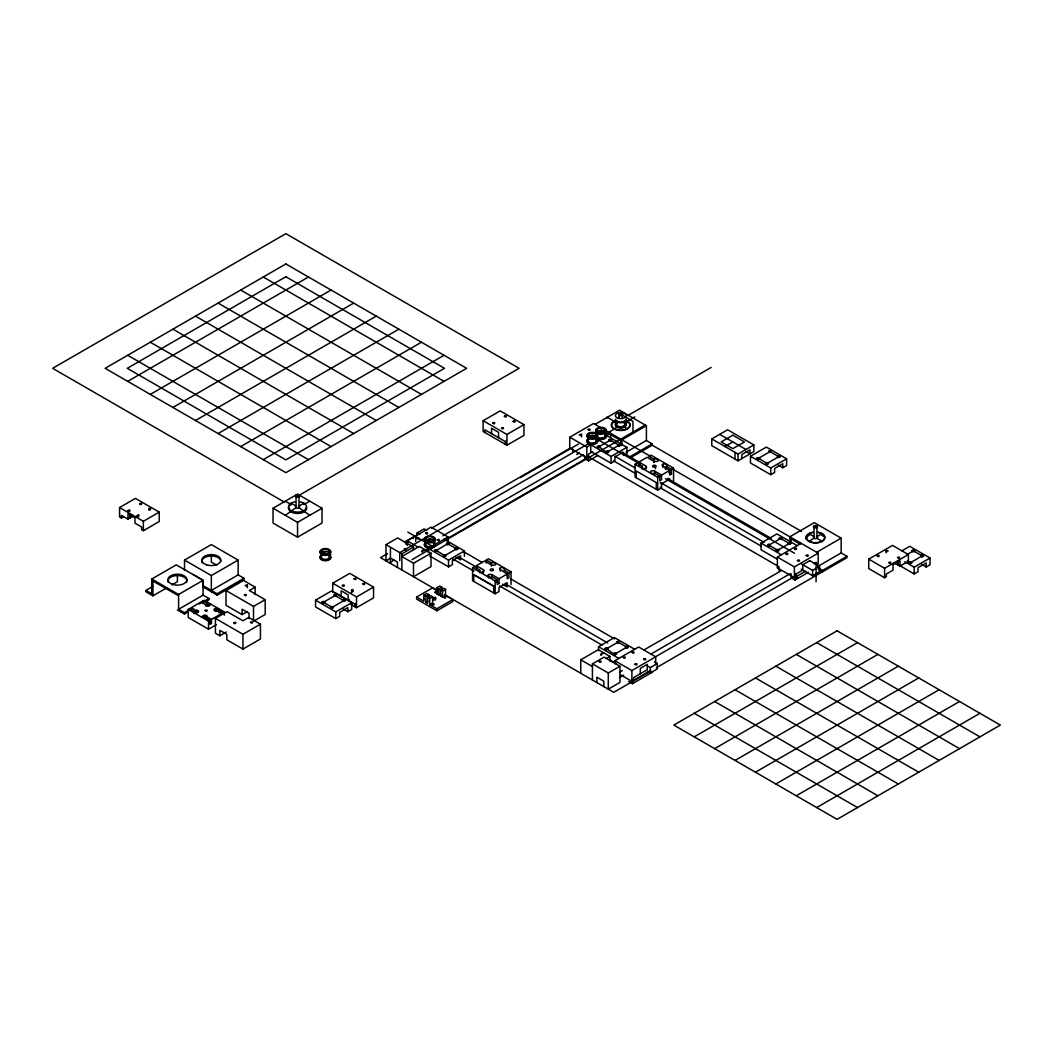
<?xml version="1.0" encoding="UTF-8"?>
<svg xmlns="http://www.w3.org/2000/svg" width="1053" height="1053" viewBox="0 0 1053 1053"><rect width="100%" height="100%" fill="white"/><g stroke="black" fill="none" stroke-linecap="round" stroke-linejoin="round"><path stroke-width="1.5" d="M476.417 568.831L476.417 565.685L484.577 560.973L492.027 565.211L495.002 564.987A2.475 1.435 0 0 0 495.002 562.96A2.475 1.435 0 0 0 491.514 562.96L486.328 559.972L488.421 558.761L511.034 571.818L511.034 584.612M483.353 572.832L483.353 569.686L476.417 565.685M492.093 577.886L492.093 574.741L490.343 574.319A2.475 1.435 0 0 0 488.052 576.294A2.475 1.435 0 0 0 492.093 576.768L497.279 579.755L497.279 584.468L499.03 583.454L499.03 578.742L492.093 574.741M502.557 584.165L507.177 586.837L507.191 582.783L499.03 587.495L499.017 591.536L495.173 593.76L495.173 580.966L497.279 579.755M507.204 574.03L507.204 578.742L508.941 577.742L508.941 573.029L503.874 569.963A2.475 1.435 0 0 0 503.861 568.08A2.475 1.435 0 0 0 500.623 567.83L500.149 568.08A2.475 1.435 0 0 0 499.543 569.12L507.204 574.03L499.03 578.742M632.985 432.099L632.985 421.318L620.744 414.25M638.934 465.176L638.934 462.03L647.095 457.318L654.532 461.556L657.52 461.332A2.475 1.435 0 0 0 657.52 459.305A2.475 1.435 0 0 0 654.018 459.305L648.832 456.318L650.938 455.107L673.551 468.164L673.538 480.958M645.871 469.177L645.871 466.031L621.889 452.211M654.611 474.232L654.611 471.086L652.86 470.665A2.475 1.435 0 0 0 650.57 472.639A2.475 1.435 0 0 0 654.611 473.113L659.783 476.101L659.797 480.813L661.534 479.799L661.534 475.087L654.611 471.086M655.479 468.677L655.479 465.531A1.645 0.948 0 0 0 652.768 465.887A1.645 0.948 0 0 0 654.453 467.15A1.645 0.948 0 0 0 655.743 465.729L655.479 465.531M656.519 482.708L656.519 489.448L636.236 477.733L636.236 471.007L656.519 482.708L656.519 489.434L657.691 490.106L661.534 487.881L661.534 483.84L669.695 479.128L668.537 478.457M657.691 490.106L657.691 477.312L659.783 476.101M666.259 466.374L666.378 466.308A2.475 1.435 0 0 0 666.378 464.426A2.475 1.435 0 0 0 663.14 464.176L662.653 464.426A2.475 1.435 0 0 0 662.047 465.465L669.721 470.375L669.708 475.087L671.445 474.087L671.445 469.375L666.259 466.374L666.259 469.506M606.883 418.37L606.989 417.08L616.808 422.753M207.23 616.953L207.309 616.597A2.475 1.435 0 0 0 204.229 615.202L202.452 616.202A2.475 1.435 0 0 0 205.453 617.966L210.034 620.256L210.034 624.297L211.482 623.455L211.482 619.414L207.23 616.953L207.23 619.651M197.688 611.78L197.701 611.306A1.645 0.948 0 0 0 196.556 610.622L194.45 611.517A1.645 0.948 0 0 0 196.49 612.464L196.898 612.372A1.645 0.948 0 0 0 197.674 611.806M218.906 612.833L218.971 609.977A2.475 1.435 0 0 0 216.062 608.45L215.457 608.568A2.475 1.435 0 0 0 214.259 610.464A2.475 1.435 0 0 0 217.55 611.148L221.775 613.478L211.482 619.414M324.153 551.522C329.181 550.364 323.679 553.852 321.297 551.298M428.558 538.952C433.573 537.793 428.084 541.281 425.702 538.728M591.075 435.297C596.09 434.139 590.601 437.627 588.206 435.073M599.762 430.282C604.777 429.124 599.289 432.612 596.893 430.058M216.444 624.64L208.52 629.207L188.237 617.506L188.237 609.424L189.751 608.542L193.699 611.174A2.475 1.435 0 0 0 196.74 612.925L198.49 611.911A2.475 1.435 0 0 0 195.45 610.161L191.212 607.713L201.492 601.763L205.401 604.369A2.475 1.435 0 0 0 206.164 605.896A2.475 1.435 0 0 0 208.889 606.08L210.231 604.87A2.475 1.435 0 0 0 207.875 603.382L202.953 600.921L204.098 600.263L224.368 611.977L224.368 615.215M322.652 601.658C320.678 603.251 325.956 603.461 324.258 601.697M342.738 600.249C344.068 603.198 345.976 598.736 342.936 600.092M625.943 647.661C630.786 648.358 624.666 644.712 626.114 647.792A1.316 0.763 0 0 0 628.141 647.187A1.316 0.763 0 0 0 626.206 646.476A1.316 0.763 0 0 0 626.114 647.792M767.848 544.822C769.493 547.692 770.651 543.401 768.163 544.559M788.263 543.137L788.631 544.138A1.316 0.763 0 0 0 790.645 543.532L788.46 542.993M617.624 418.12L619.704 416.435M128.005 517.589L129.822 518.023L130.072 516.905M137.074 515.22C138.469 520.485 140.418 510.968 137.074 516.562M148.736 508.494C150.131 513.746 152.08 504.229 148.736 509.836M322.336 601.921L324.482 601.921M351.399 590.193C354.611 595.919 352.768 583.954 351.399 592.878M597.762 446.367C596.59 447.38 599.091 448.051 599.71 447.222C595.471 443.023 604.304 452.25 607.384 451.921L619.046 445.182L610.292 440.141L598.63 446.867M605.541 648.332C604.369 649.346 606.87 650.017 607.476 649.188C603.277 644.976 612.017 654.216 615.163 653.887L626.811 647.147L618.072 642.106L606.41 648.832M897.88 563.921L897.88 564.934L899.631 564.934M636.249 477.72L635.077 477.048L635.077 464.255L637.183 463.044L641.988 466.321A2.475 1.422 0 0 0 643.462 468.414A2.475 1.422 0 0 0 646.595 467.058L645.884 466.045M433.836 597.801C436.126 603.408 436.232 592.523 433.797 599.841M386.109 560.894L390.426 557.998L397.429 562.039L397.429 567.422M389.61 562.907L393.927 560.012M127.716 381.357L308.476 277.005M150.316 394.401L331.063 290.049M172.916 407.458L353.663 303.093M195.503 420.502L376.25 316.137M218.103 433.546L398.85 329.181M123.425 516.773L121.332 517.984L119.581 516.97L119.581 507.546L135.442 498.385L159.227 512.127L159.227 521.551L143.366 530.712L141.615 529.698L141.615 527L134.968 523.17L134.968 517.786L127.979 513.746L127.979 519.129L132.665 516.418M240.689 446.59L421.45 342.225M119.581 507.546L143.366 521.288L159.227 512.127M263.289 459.634L444.037 355.269M273.043 508.23L297.538 494.094L322.021 508.23L322.021 523.038L297.538 537.175L273.043 523.038L273.043 508.23L297.538 522.367L322.021 508.23M151.764 579.005L176.259 564.856L203.071 580.348L203.071 595.156L178.589 609.292L178.589 594.484L151.764 579.005L151.764 593.813L145.933 590.443L145.933 591.786L152.935 595.827L166.532 587.982M184.512 570.463L184.512 560.091L211.337 544.612L238.162 560.091L238.162 574.899L211.337 590.391M296.064 496.963L298.986 495.265M298.683 495.581L519.116 368.313L285.876 233.661L52.65 368.313L284.455 502.149M145.933 590.443L152.738 586.521M285.284 515.299L296.077 507.717L296.077 495.265M305.107 503.847L309.779 501.162M171.981 584.836L177.417 581.69L177.417 575.767M178.589 594.484L203.071 580.348M184.512 560.091L211.337 575.57L238.162 560.091M483.143 420.713L500.162 410.894L523.96 424.622L523.96 435.389L506.927 445.222L483.143 431.493L483.143 420.713L506.927 434.455L523.96 424.622M178.589 609.292L184.42 612.662L192.581 607.95M199.386 604.027L208.902 598.525L208.902 599.868L206.191 601.447M202.887 585.507L217.168 593.76L243.993 578.268L243.993 579.611L217.168 595.103L202.887 586.85L202.887 580.124L192.975 574.398M177.417 609.977L184.42 614.004L188.5 611.648M247.271 611.622L242.085 614.61L226 605.317L226 590.509L243.48 580.414L255.142 587.14L255.142 594.55M484.893 432.493L484.893 429.808L505.177 441.523L506.348 440.852M255.142 587.14L249.311 590.509L265.172 599.67L265.172 614.478L254.813 620.467M506.348 443.537L505.177 444.221L505.177 441.523M188.237 609.424L208.52 621.138L210.034 620.256M224.368 611.977L223.236 612.635L218.906 610.135M215.417 618.387L227.079 611.648L242.94 620.809L248.771 617.44L260.433 624.179L260.433 638.987L242.94 649.082L226.843 639.79L226.843 634.406L219.853 630.365L219.853 635.762L215.417 633.195L215.417 618.387L242.94 634.275L260.433 624.179M330.76 554.562L329.655 555.813A5.357 3.093 0 0 1 328.615 560.143A5.357 3.093 0 0 1 321.099 559.551A5.357 3.093 0 0 1 322.139 555.207M226 590.509L253.51 606.396L265.172 599.67M219.853 635.762L226.329 632.011M588.561 456.805L586.811 457.818L569.778 447.986L569.778 437.206L593.576 423.477L602.079 428.387M386.003 560.828L386.003 544.664L397.665 537.938L413.513 547.086L413.513 549.784M595.09 424.359L619.572 410.209L646.397 425.702L646.397 440.509L625.995 452.29M622.205 413.408L619.282 415.106L619.282 418.173M417.093 535.608L417.093 532.923L424.096 528.882L426.939 530.528M332.735 592.418L332.735 583.191L349.767 573.359L373.552 587.087L373.552 597.867L356.533 607.699L350.728 604.343M404.418 542.111L417.936 534.305M407.274 545.48L407.274 540.86L431.059 527.132L448.091 536.964L448.091 543.111M387.622 553.549L380.515 557.656L437.443 590.522M431.717 528.106L569.66 448.46M405.523 543.901L408.406 542.229M520.34 477.614L578.531 444.011M627.641 415.659L711.104 367.471M347.832 611.675L347.832 607.634L339.671 612.346L339.671 616.387L335.828 618.611L315.545 606.897L315.545 600.171L331.405 591.009L351.689 602.724L351.689 609.45L347.832 611.675L343.225 609.016M588.64 443.563L399.758 552.614L399.758 560.696M596.051 439.285L597.683 438.338M618.045 426.583L605.251 434.573A5.357 3.093 0 0 1 603.632 439.127A5.357 3.093 0 0 1 596.011 437.6M624.679 422.753L634.775 416.922M386.003 544.664L401.851 553.825L413.513 547.086M569.778 437.206L586.811 447.038L593.339 443.274M597.999 440.575L602.198 438.153M606.396 435.731L610.595 433.309L610.595 437.93M576.636 454.527L579.295 452.987M323.403 602.29L335.065 595.55L343.818 600.605L332.156 607.331L322.481 601.75M442.865 535.806L583.441 454.633M435.165 541.992L434.047 543.243A5.357 3.093 0 0 1 433.375 547.402A5.357 3.093 0 0 1 426.136 547.376A5.357 3.093 0 0 1 425.544 543.203M592.615 451.763L588.561 454.106L588.561 460.845L584.705 458.621L584.705 455.923M423.135 550.956C421.661 553.97 420.121 549.442 425.175 549.784M424.293 550.693L431.296 546.652M434.099 545.046L448.091 536.964M448.552 537.912L586.284 458.384M411.999 559.669L645.226 425.017M646.397 425.702L621.915 439.838L621.915 445.761M588.561 460.845L598.025 455.383M349.306 599.486L348.135 600.157L348.135 594.774L341.133 590.733L341.133 596.116M413.513 563.25L431.006 553.154L431.006 566.619L413.513 576.715L413.513 563.25L401.851 556.51L419.344 546.415L431.006 553.154M436.126 550.522L447.788 543.796L456.528 548.837L444.866 555.576L435.205 549.995L435.244 551.035L437.364 550.522L435.363 549.903M332.735 583.191L356.533 596.919L373.552 587.087M315.545 600.171L335.828 611.872L351.689 602.724M334.485 592.273L354.782 603.988L355.953 603.316M623.073 454.909L623.073 452.224L614.899 456.936L614.899 460.977L611.056 463.202L590.772 451.487L590.772 444.748L611.056 456.462L626.917 447.301L626.917 454.04L624.35 455.515M355.953 606.015L354.782 606.686L354.782 603.988M428.268 552.443L428.268 548.402L448.539 560.117L464.399 550.956L464.399 556.353M629.102 457.226L652.228 443.879L652.228 445.222L630.457 457.792M429.611 555.918L448.539 566.856L452.395 564.632L452.395 560.591L460.556 555.879L460.556 559.92L455.936 557.248M445.524 595.432L445.524 589.364L443.484 588.193L440.509 589.904L440.509 595.972L442.55 597.143L445.524 595.432L452.751 599.605L452.751 601.618L436.89 610.779L416.606 599.065L416.606 597.051L432.467 587.89L437.285 590.667M416.606 597.051L423.832 601.224L423.832 595.156L426.807 593.444L428.847 594.616L428.847 597.656M440.746 593.813L438.759 594.958L436.719 593.787L436.719 587.719L439.693 586.008L441.733 587.179L441.733 590.206M495.173 593.76L472.56 580.703L472.56 567.909L474.679 566.698L479.484 569.976A2.475 1.422 0 0 0 480.945 572.069A2.475 1.422 0 0 0 484.077 570.713L483.38 569.699M423.832 595.156L425.873 596.34L428.847 594.616M436.719 587.719L438.759 588.903L441.733 587.179M425.873 596.34L425.873 602.395L427.623 603.408L427.623 597.354L430.598 595.629L432.638 596.814L432.638 602.869L429.663 604.593L429.663 598.525L432.638 596.814M436.719 593.787L437.587 593.273M440.509 589.904L442.55 591.088L445.524 589.364M425.873 602.395L427.86 601.25M711.775 438.93L727.636 429.769L753.869 444.919L753.869 451.645L738.008 460.806L711.775 445.656L711.775 438.93L738.008 454.067L753.869 444.919M440.509 595.972L441.378 595.458M432.283 604.751C436.824 605.62 431.796 601.697 432.335 604.725M661.534 475.087L669.721 470.375M671.445 469.375L673.551 468.164M429.663 604.593L436.89 608.752L452.751 599.605M724.898 446.498L732.822 441.918M508.941 573.029L511.034 571.818M782.774 467.756L782.774 463.715L774.613 468.44L774.613 472.468L770.757 474.692L750.473 462.991L750.473 456.252L766.334 447.091L786.617 458.805L786.617 465.544L782.774 467.756L778.154 465.097M758.344 458.371L770.006 451.632L778.746 456.686L767.084 463.412L757.581 457.739M750.473 456.252L770.757 467.966L786.617 458.805M777.285 559.169L761.056 549.798L761.056 543.072L776.917 533.91L797.2 545.625M768.927 545.178L780.589 538.452L789.329 543.493L777.667 550.232L767.992 544.651M598.552 650.754L598.552 646.726L614.412 637.565L634.696 649.28M580.769 673.275L580.769 659.81L598.262 649.701L609.911 656.44L609.911 660.929M602.04 654.255C600.565 657.256 599.025 652.728 604.08 653.071M592.431 663.851L604.08 657.111L619.941 666.273L619.941 682.423L608.279 689.162L608.279 672.999L592.431 663.851L592.431 680.001M805.624 571.187L794.396 577.663L777.377 567.843L777.377 557.063L801.162 543.335M809.073 541.163L814.035 538.307L814.035 527.527L816.944 525.842L816.944 538.307L821.906 541.163M816.944 536.622L821.906 533.753L821.906 535.108A9.069 5.239 0 0 1 823.341 536.188M606.423 658.454L609.911 656.44M614.86 663.798L614.86 660.718L638.658 646.99L655.677 656.809L655.677 664.509M777.377 567.843L779.128 566.83M643.712 650.122L781.458 570.594M816.654 552.272L841.15 538.136L841.15 552.943L818.023 566.303M608.279 672.999L619.941 666.273M777.377 557.063L794.396 566.896L818.194 553.154L818.194 563.934L816.444 564.948L816.444 562.249L813.785 563.789M809.796 560.696L802.794 564.737L802.794 570.121L796.147 573.964L794.989 573.293M619.467 672.196L622.31 670.564M650.715 654.163L789.868 573.819M619.467 677.579L623.731 675.131M654.979 657.085L792.712 577.57M614.86 660.718L631.892 670.55L655.677 656.809M796.252 578.729L798.003 577.728L794.989 575.978L794.989 580.019L791.132 577.807L791.132 573.767M794.989 580.019L808.507 572.213M801.188 563.803L812.574 570.371L819.563 566.33L819.563 571.713L812.574 575.754L801.188 569.186M647.477 665.93L650.32 667.576L657.322 663.535L657.322 668.918L650.32 672.959L647.477 671.314M818.984 568.436L822.485 570.45L846.981 556.313L846.981 557.656L656.414 667.681M620.546 674.762L631.892 681.317L649.872 670.945M650.728 670.972L613.741 692.308L444.55 594.629M628.628 681.462L632.471 683.673L652.755 671.972M893.997 562.684L899.986 566.145L899.986 560.762L892.983 564.803L892.983 570.186L886.336 574.017L886.336 576.715L884.586 577.728L868.725 568.567L868.725 559.143L892.523 545.401L908.384 554.562L908.384 562.42M901.829 550.903L909.753 546.323L930.036 558.037L930.036 564.777L926.192 566.988L921.572 564.329M906.883 554.641L913.425 550.864L922.165 555.918L910.503 562.644L907.278 560.788M868.725 559.143L884.586 568.304L908.384 554.562M899.986 566.145L906.633 562.302M904.711 561.723L914.175 567.198L930.036 558.037M895.247 563L914.175 573.924L918.032 571.7L918.032 567.659L926.192 562.947L926.192 566.988M694.23 736.863L857.497 642.606M714.645 748.644L877.899 654.387M735.047 760.424L898.314 666.167M755.462 772.204L918.716 677.948M775.864 783.985L939.131 689.728M796.279 795.765L959.533 701.509M816.68 807.559L979.948 713.289M423.846 598.552L423.846 599.789M434.099 599.71L435.034 599.657M602.198 430.48L605.067 430.703L605.067 436.087L606.291 436.192M599.762 430.953L602.198 431.151M593.51 435.494L596.38 436.39M591.075 435.968L593.51 436.166M586.982 440.351L588.206 440.457L588.206 437.311M597.604 441.207L596.38 441.102L596.38 437.956M431.006 539.149L433.862 539.373A4.12 2.382 0 0 0 428.229 536.846A4.12 2.382 0 0 0 427.255 540.926A4.12 2.382 0 0 0 433.862 539.373M428.558 539.623L431.006 539.82M424.464 544.006L425.702 544.111L425.702 540.966M435.086 544.862L433.862 544.756L433.862 540.044M326.601 551.719L329.457 551.943L329.457 557.327L330.681 557.419M320.073 556.576L321.297 556.682L321.297 553.536M921.546 556.537C926.153 556.708 919.809 553.694 921.467 556.563A1.316 0.763 0 0 0 923.481 555.945A1.316 0.763 0 0 0 921.546 555.247A1.316 0.763 0 0 0 921.467 556.563L921.296 556.418M405.839 543.203L406.761 543.901M886.218 551.469C891.325 551.693 883.993 548.416 886.218 552.812M618.164 445.695C622.981 446.393 616.953 442.76 618.348 445.827A1.316 0.763 0 0 0 620.362 445.208A1.316 0.763 0 0 0 618.427 444.511A1.316 0.763 0 0 0 618.348 445.827M581.44 434.244L579.334 434.757L580.887 435.442L581.638 434.402L581.44 436.942M788.46 544.006L790.566 543.493A1.316 0.763 0 0 0 788.71 542.821A1.316 0.763 0 0 0 788.631 544.138M455.659 549.35C460.477 550.048 454.435 546.415 455.831 549.482A1.316 0.763 0 0 0 457.858 548.863A1.316 0.763 0 0 0 455.923 548.165A1.316 0.763 0 0 0 455.831 549.482M247.271 584.955L245.165 585.468L246.718 586.152L247.468 585.099L247.271 587.653M777.785 457.199L778.049 457.331A1.316 0.763 0 0 0 780.062 456.712C777.298 454.093 777.219 459.24 779.983 456.686A1.316 0.763 0 0 0 778.128 456.015A1.316 0.763 0 0 0 778.049 457.331M342.844 601.118L343.107 601.25A1.316 0.763 0 0 0 345.134 600.631A1.316 0.763 0 0 0 343.199 599.934A1.316 0.763 0 0 0 343.107 601.25M719.699 434.349L745.945 449.499M745.879 451.474L750.026 453.869L750.026 449.828L741.865 454.541L741.865 458.581M841.15 538.136L814.324 522.643L789.842 536.793L789.842 541.229M815.496 526.684L816.944 527.527M623.442 426.583L627.154 428.729M814.035 536.622L809.073 533.753L809.073 535.108A9.069 5.239 0 0 0 807.638 536.188M646.397 440.509L652.228 443.879M841.15 552.943L846.981 556.313M650.728 444.353L801.465 531.383M604.422 429.742L650.504 456.344M671.775 468.624L818.194 553.154M609.858 434.231L620.744 440.509L620.744 444.958M800.53 544.309L791 538.807L791 543.256M606.633 435.6L626.917 447.301M668.852 472.586L671.445 474.087M667.444 478.51L771.217 538.412M809.612 560.591L819.563 566.33M595.577 438.338L640.013 464.031M665.535 478.76L794.502 553.22M818.286 569.37L822.485 571.805L822.485 570.45M635.077 464.255L657.691 477.312M614.899 456.239L634.801 467.743M660.402 482.524L764.215 542.453M761.056 543.072L781.339 554.773M613.478 460.806L634.801 473.126M660.402 487.908L761.372 546.204M587.732 456.331L778.114 566.238M263.289 277.005L444.037 381.357M240.689 290.049L421.45 394.401M816.68 642.606L979.948 736.863M218.103 303.093L398.85 407.458M796.279 654.387L959.533 748.644M195.503 316.137L376.25 420.502M775.864 666.167L939.131 760.424M172.916 329.181L353.663 433.546M755.462 677.948L918.716 772.204M150.316 342.225L331.063 446.59M735.047 689.728L898.314 783.985M127.716 355.269L308.476 459.634M444.116 539.254L464.399 550.956M463.912 551.877L482.392 562.539M510.837 578.966L614.662 638.908M654.479 661.889L657.322 663.535M714.645 701.509L877.899 795.765M417.093 532.923L419.936 534.569M458.331 556.734L476.825 567.409M505.269 583.823L607.66 642.949M472.56 567.909L495.173 580.966M496.253 581.861L499.03 583.454M407.801 532.081L433.797 547.086M452.645 558.84L473.982 571.147M499.583 585.929L601.974 645.041M473.732 574.648L494.015 586.35L494.015 593.089L494.015 586.363L473.732 574.662L473.732 581.388M598.552 646.726L618.835 658.428M407.274 540.86L418.62 547.415M609.358 659.704L616.123 663.601M694.23 713.289L857.497 807.559M297.538 496.108L298.986 496.95L298.986 507.717L309.779 515.299M580.769 659.81L592.431 666.536M296.077 506.045L291.115 503.176L291.115 504.519A9.069 5.239 0 0 0 289.68 505.611M285.284 501.162L291.115 504.519M427.623 597.354L429.663 598.525M238.162 574.899L243.993 578.268M216.786 565.25L211.337 562.105L211.337 556.181M127.979 519.129L121.332 515.286L121.332 517.984M203.071 595.156L208.902 598.525M177.417 595.156L152.935 581.019L152.935 595.827M208.652 621.823L211.482 623.455M660.376 483.169L661.534 483.84M660.376 487.21L661.534 487.881M604.738 433.599L605.251 433.889A5.357 3.093 0 0 1 604.211 438.232A5.357 3.093 0 0 1 596.709 437.64M595.577 439.009L596.564 439.588A5.357 3.093 0 0 1 595.524 443.918A5.357 3.093 0 0 1 588.022 443.326A5.357 3.093 0 0 1 589.048 438.983M433.533 542.269L434.047 542.571A5.357 3.093 0 0 1 433.375 546.731A5.357 3.093 0 0 1 426.136 546.704A5.357 3.093 0 0 1 425.544 542.532M329.128 554.839L329.655 555.128A5.357 3.093 0 0 1 328.615 559.472A5.357 3.093 0 0 1 321.099 558.867A5.357 3.093 0 0 1 322.139 554.536M914.175 567.198L914.175 573.924M898.143 561.012L898.143 565.04M897.682 560.749L897.682 564.79M884.586 568.304L884.586 577.728M816.075 565.672L816.075 581.835M812.574 570.371L812.574 575.767M796.147 573.964L796.147 576.662M794.396 566.896L794.396 577.663M779.128 568.172L779.128 570.871M770.757 467.966L770.757 474.692M738.008 454.067L738.008 460.806M735.033 452.356L735.033 459.082M662.785 464.36L662.785 467.506M654.018 459.305L654.018 462.451M653.86 459.213L653.86 462.359M650.32 667.576L650.32 672.959M642.277 465.979L642.369 469.177M640.29 673.775L640.29 668.392L647.279 664.351L647.279 669.747L633.643 677.619L633.643 680.317L632.471 679.633L632.471 683.673M631.892 670.55L631.892 681.317M627.154 421.318L627.154 422.674M622.205 415.093L622.205 418.173M614.333 421.318L614.333 422.674M611.056 456.462L611.056 463.202M603.856 686.595L603.856 681.212L596.854 677.171L596.854 682.568M586.811 447.038L586.811 457.818M572.7 448.999L572.7 451.684M506.927 434.455L506.927 445.222M500.267 568.015L500.267 571.16M498.53 437.679L498.53 432.296L491.54 428.255L491.54 433.639M491.343 562.868L491.514 566.106M488.592 574.741L488.592 577.886M486.328 559.972L486.328 563.105M479.773 569.634L479.865 572.832M448.539 560.117L448.539 566.856M442.55 591.088L442.55 597.143M438.759 588.903L438.759 594.958M436.89 608.752L436.89 610.779M435.547 597.828L435.547 599.841M415.724 536.661L415.724 541.505M401.851 553.825L401.851 569.976M390.426 548.574L390.426 563.381M356.533 596.919L356.533 607.699M335.828 611.872L335.828 618.611M303.948 504.519L303.948 503.176L298.986 506.045A2.067 1.185 0 0 1 298.855 507.796A2.067 1.185 0 0 1 295.84 507.559A2.067 1.185 0 0 1 296.498 505.848M297.538 522.367L297.538 537.175M253.51 606.396L253.51 621.217M249.087 618.651L249.087 613.267L242.085 609.226L242.085 614.61M242.94 634.275L242.94 649.082M217.168 593.76L217.168 595.103M211.337 575.57L211.337 591.733M208.52 621.138L208.52 629.207M202.953 600.921L202.953 603.619M193.87 610.937L193.87 613.623M191.212 607.713L191.212 610.398M184.42 612.662L184.42 614.004M143.366 521.288L143.366 530.712M130.072 513.877L130.072 517.918M202.176 562.855A9.477 5.476 0 0 1 210.1 556.01A9.477 5.476 0 0 1 220.827 561.433M625.285 420.489A9.069 5.239 0 0 1 627.693 428.387A9.069 5.239 0 0 1 613.794 428.387A9.069 5.239 0 0 1 616.202 420.489M433.073 542.993A4.12 2.382 0 0 1 430.295 546.797A4.12 2.382 0 0 1 425.978 543.506M432.27 541.624A4.12 2.382 0 0 1 428.176 541.913M434.349 538.109A5.357 3.093 0 0 1 432.572 542.361A5.357 3.093 0 0 1 425.201 541.334A5.357 3.093 0 0 1 426.978 537.083M432.349 537.004A5.357 3.093 0 0 1 433.467 537.478M817.944 532.173A9.477 5.476 0 0 1 823.262 540.597A9.477 5.476 0 0 1 807.717 540.597A9.477 5.476 0 0 1 813.034 532.173M806.006 538.807A9.477 5.476 0 0 1 808.783 534.937M822.196 534.937A9.477 5.476 0 0 1 823.709 536.069M625.482 420.279A9.477 5.476 0 0 1 628.009 428.545A9.477 5.476 0 0 1 613.478 428.545A9.477 5.476 0 0 1 616.005 420.279M168.256 582.441A9.477 5.476 0 0 1 177.417 575.543A9.477 5.476 0 0 1 186.578 582.441M664.996 468.677A2.475 1.435 0 0 1 666.141 469.006M596.564 438.904A5.357 3.093 0 0 1 595.524 443.247A5.357 3.093 0 0 1 588.022 442.655A5.357 3.093 0 0 1 589.048 438.311M595.577 439.338A4.12 2.382 0 0 1 595.063 442.55A4.12 2.382 0 0 1 589.483 442.523A4.12 2.382 0 0 1 589.035 439.325M595.55 437.521A4.12 2.382 0 0 1 594.787 437.969M593.853 438.272A4.12 2.382 0 0 1 590.694 438.259M589.759 437.943A4.12 2.382 0 0 1 589.009 437.508M595.985 433.823A5.357 3.093 0 0 1 594.247 438.943A5.357 3.093 0 0 1 586.942 435.876A5.357 3.093 0 0 1 594.853 433.349M596.748 434.534A5.357 3.093 0 0 1 597.735 433.968M596.037 434.56A5.357 3.093 0 0 1 597.735 433.296M605.067 435.468A4.12 2.382 0 0 1 601.487 438.127A4.12 2.382 0 0 1 596.893 436.06M602.527 433.257A4.12 2.382 0 0 1 599.381 433.244M603.54 428.334A5.357 3.093 0 0 1 605.686 432.533A5.357 3.093 0 0 1 598.42 433.77A5.357 3.093 0 0 1 596.274 429.571M599.42 428.176A4.12 2.382 0 0 1 605.067 430.703A4.12 2.382 0 0 1 598.446 432.256A4.12 2.382 0 0 1 599.42 428.176A5.357 3.093 0 0 1 602.237 428.044M626.035 419.133A5.357 3.093 0 0 1 620.783 422.74A5.357 3.093 0 0 1 615.439 419.173M624.376 420.752A4.12 2.382 0 0 1 624.034 421.068M622.547 421.779A4.12 2.382 0 0 1 618.809 421.74M617.782 421.292A4.12 2.382 0 0 1 617.032 420.687M623.718 422.701A4.12 2.382 0 0 1 623.758 425.978A4.12 2.382 0 0 1 618.085 426.175A4.12 2.382 0 0 1 617.453 422.924M624.126 421.95A5.357 3.093 0 0 1 624.534 426.544A5.357 3.093 0 0 1 616.571 426.294A5.357 3.093 0 0 1 617.835 421.753M626.074 424.701A5.357 3.093 0 0 1 620.454 428.11A5.357 3.093 0 0 1 615.505 424.385M615.742 423.911A5.357 3.093 0 0 1 616.584 423.082M617.163 422.727A5.357 3.093 0 0 1 617.835 422.424M624.732 422.964A5.357 3.093 0 0 1 625.64 423.767M624.64 425.807A4.12 2.382 0 0 1 624.034 426.465M623.6 426.741A4.12 2.382 0 0 1 621.941 427.307M619.401 427.281A4.12 2.382 0 0 1 617.032 426.07M329.194 556.102A4.12 2.382 0 0 1 325.351 559.38A4.12 2.382 0 0 1 321.573 556.076M326.93 554.497A4.12 2.382 0 0 1 323.771 554.483M327.944 549.574A5.357 3.093 0 0 1 330.089 553.773A5.357 3.093 0 0 1 322.81 555.01A5.357 3.093 0 0 1 320.665 550.811M321.494 550.153A5.357 3.093 0 0 1 322.587 549.653M306.291 506.875A9.069 5.239 0 0 1 297.538 513.469A9.069 5.239 0 0 1 288.772 506.875M299.881 501.82A9.069 5.239 0 0 1 304.962 509.889A9.069 5.239 0 0 1 290.101 509.889A9.069 5.239 0 0 1 295.182 501.82M413.013 538.623A1.316 0.763 0 0 1 413.368 538.294M405.866 543.164A1.316 0.763 0 0 1 406.84 543.901M806.427 538.807A9.069 5.239 0 0 1 806.73 537.451M817.839 532.41A9.069 5.239 0 0 1 822.919 540.465A9.069 5.239 0 0 1 808.059 540.465A9.069 5.239 0 0 1 813.14 532.41M816.523 536.438A2.067 1.185 0 0 1 817.075 538.228A2.067 1.185 0 0 1 813.916 538.228A2.067 1.185 0 0 1 814.456 536.438M506.019 583.467L506.019 586.166L506.019 583.467M206.493 616.558L206.296 617.045A1.645 0.948 0 0 1 205.322 617.506L204.887 617.545A1.645 0.948 0 0 1 203.242 616.374L203.387 616.137A1.645 0.948 0 0 1 204.361 615.676L205.217 615.663A1.645 0.948 0 0 1 206.414 616.321L206.493 616.558M218.155 609.832L218.103 610.082A1.645 0.948 0 0 1 217.366 610.674L216.971 610.766A1.645 0.948 0 0 1 214.878 610.003A1.645 0.948 0 0 1 216.457 608.91L216.892 608.937A1.645 0.948 0 0 1 218.089 609.582L218.155 609.832M128.005 510.494C129.809 513.39 131.454 508.362 128.005 510.494M139.667 503.755C141.471 506.651 143.116 501.636 139.667 503.755M194.897 611.359C196.7 614.241 198.359 609.226 194.897 611.359M203.65 616.4C205.453 619.296 207.099 614.281 203.65 616.4M209.402 604.804L209.35 605.054A1.645 0.948 0 0 1 208.586 605.633L208.178 605.725A1.645 0.948 0 0 1 206.164 604.567L206.322 604.33A1.645 0.948 0 0 1 207.336 603.882L208.178 603.882A1.645 0.948 0 0 1 209.35 604.567L209.402 604.804M215.312 609.674C217.115 612.57 218.761 607.542 215.312 609.674M233.819 622.784C235.622 625.666 237.267 620.651 233.819 622.784M244.388 594.906C246.191 597.801 247.85 592.773 244.388 594.906M250.496 622.31C252.299 625.206 253.944 620.178 250.496 622.31M330.958 607.147C332.761 610.042 334.42 605.027 330.958 607.147M333.88 595.366C335.683 598.262 337.329 593.247 333.88 595.366M342.33 585.455C344.134 588.351 345.792 583.336 342.33 585.455M353.992 578.729C355.796 581.625 357.454 576.61 353.992 578.729M362.745 583.783C364.549 586.666 366.194 581.651 362.745 583.783M404.391 549.061C406.195 551.956 407.853 546.928 404.391 549.061M416.87 538.228C418.673 541.11 420.318 536.095 416.87 538.228M425.609 533.173C427.413 536.069 429.071 531.054 425.609 533.173M437.271 539.913C439.075 542.795 440.733 537.78 437.271 539.913M443.682 555.392C445.485 558.274 447.13 553.259 443.682 555.392M446.59 543.611C448.394 546.494 450.052 541.479 446.59 543.611M443.682 597.301C445.485 600.184 447.143 595.169 443.682 597.301M492.738 422.99C494.541 425.886 496.187 420.871 492.738 422.99M501.478 428.044C503.281 430.927 504.94 425.912 501.478 428.044M504.387 416.251C506.203 419.147 507.849 414.132 504.387 416.251M513.14 421.305C514.943 424.201 516.602 419.186 513.14 421.305M588.127 429.519C589.93 432.414 591.575 427.4 588.127 429.519M606.186 451.737C607.989 454.62 609.648 449.605 606.186 451.737M609.108 439.957C610.911 442.839 612.556 437.824 609.108 439.957M599.157 661.508C600.96 664.404 602.619 659.375 599.157 661.508M613.965 653.702C615.768 656.598 617.413 651.57 613.965 653.702M616.874 641.922C618.677 644.805 620.335 639.79 616.874 641.922M623.297 657.401C625.1 660.297 626.746 655.282 623.297 657.401M632.037 652.36C633.84 655.242 635.499 650.227 632.037 652.36M634.946 664.14C636.762 667.023 638.408 662.008 634.946 664.14M643.699 659.086C645.502 661.982 647.161 656.967 643.699 659.086M757.146 458.187C758.95 461.069 760.608 456.054 757.146 458.187M765.9 463.228C767.703 466.124 769.348 461.109 765.9 463.228M768.808 451.447C770.612 454.343 772.27 449.328 768.808 451.447M776.469 550.048C778.272 552.943 779.931 547.915 776.469 550.048M779.391 538.267C781.194 541.15 782.84 536.135 779.391 538.267M785.801 553.746C787.605 556.642 789.263 551.627 785.801 553.746M794.554 548.705C796.358 551.588 798.003 546.573 794.554 548.705M797.463 560.486C799.266 563.368 800.925 558.353 797.463 560.486M806.216 555.431C808.02 558.327 809.665 553.312 806.216 555.431M877.162 555.826C878.965 558.722 880.611 553.707 877.162 555.826M888.824 562.565C890.627 565.448 892.273 560.433 888.824 562.565M897.564 557.511C899.367 560.407 901.026 555.379 897.564 557.511M909.305 562.46C911.121 565.356 912.767 560.341 909.305 562.46M912.227 550.68C914.03 553.575 915.676 548.56 912.227 550.68M206.559 604.619C208.336 607.515 210.047 602.5 206.559 604.619M434.942 592.247C436.705 595.142 438.417 590.128 434.942 592.247M205.124 610.49C206.836 613.438 208.652 608.423 205.124 610.49M285.876 263.961L105.129 368.313L285.876 472.679L466.637 368.313L285.876 263.961M285.876 276.755L127.281 368.313L285.876 459.885L444.471 368.313L285.876 276.755M732.822 435.192L721.16 441.918L732.822 448.657L744.484 441.918L732.822 435.192M837.096 630.826L673.828 725.083L837.096 819.339L1000.35 725.083L837.096 630.826M493.225 569.383L492.962 569.186A1.645 0.948 0 0 0 490.25 569.541A1.645 0.948 0 0 0 491.948 570.805A1.645 0.948 0 0 0 493.225 569.383M206.599 564.829A9.477 5.476 0 0 0 220.827 560.091A9.477 5.476 0 0 0 206.599 555.352A9.477 5.476 0 0 0 206.599 564.829M619.717 415.29A2.067 1.185 0 0 0 622.81 414.25A2.067 1.185 0 0 0 619.717 413.224A2.067 1.185 0 0 0 619.717 415.29M426.083 541.295A5.357 3.093 0 0 0 434.994 539.768A5.357 3.093 0 0 0 428.268 536.082A5.357 3.093 0 0 0 426.083 541.295M444.208 556.234A1.316 0.763 0 0 0 446.196 555.576A1.316 0.763 0 0 0 444.208 554.918A1.316 0.763 0 0 0 444.208 556.234M447.13 544.454A1.316 0.763 0 0 0 449.104 543.796A1.316 0.763 0 0 0 447.13 543.137A1.316 0.763 0 0 0 447.13 544.454M435.284 551.114A1.316 0.763 0 0 0 437.429 550.653A1.316 0.763 0 0 0 435.679 549.811A1.316 0.763 0 0 0 435.284 551.114M614.491 654.545A1.316 0.763 0 0 0 616.479 653.887A1.316 0.763 0 0 0 614.491 653.229A1.316 0.763 0 0 0 614.491 654.545M617.413 642.764A1.316 0.763 0 0 0 619.388 642.106A1.316 0.763 0 0 0 617.413 641.448A1.316 0.763 0 0 0 617.413 642.764M605.567 649.425A1.316 0.763 0 0 0 607.713 648.964A1.316 0.763 0 0 0 605.962 648.121A1.316 0.763 0 0 0 605.567 649.425M172.679 584.415A9.477 5.476 0 0 0 186.907 579.676A9.477 5.476 0 0 0 172.679 574.938A9.477 5.476 0 0 0 172.679 584.415M766.426 464.083A1.316 0.763 0 0 0 768.414 463.412A1.316 0.763 0 0 0 766.426 462.754A1.316 0.763 0 0 0 766.426 464.083M769.348 452.29A1.316 0.763 0 0 0 771.322 451.632A1.316 0.763 0 0 0 769.348 450.974A1.316 0.763 0 0 0 769.348 452.29M757.489 458.95A1.316 0.763 0 0 0 759.647 458.503A1.316 0.763 0 0 0 757.884 457.647A1.316 0.763 0 0 0 757.489 458.95M588.601 437.64A5.357 3.093 0 0 0 597.499 436.113A5.357 3.093 0 0 0 590.772 432.428A5.357 3.093 0 0 0 588.601 437.64M589.759 437.271A4.12 2.382 0 0 0 596.38 435.718A4.12 2.382 0 0 0 590.733 433.191A4.12 2.382 0 0 0 589.759 437.271M597.288 432.625A5.357 3.093 0 0 0 606.186 431.098A5.357 3.093 0 0 0 599.46 427.413A5.357 3.093 0 0 0 597.288 432.625M777.009 550.89A1.316 0.763 0 0 0 778.983 550.232A1.316 0.763 0 0 0 777.009 549.574A1.316 0.763 0 0 0 777.009 550.89M779.654 538.991A1.316 0.763 0 0 0 781.852 538.649A1.316 0.763 0 0 0 780.247 537.714A1.316 0.763 0 0 0 779.654 538.991M768.071 545.77A1.316 0.763 0 0 0 770.217 545.309A1.316 0.763 0 0 0 768.466 544.467A1.316 0.763 0 0 0 768.071 545.77M606.725 452.579A1.316 0.763 0 0 0 608.7 451.921A1.316 0.763 0 0 0 606.725 451.263A1.316 0.763 0 0 0 606.725 452.579M609.634 440.799A1.316 0.763 0 0 0 611.622 440.141A1.316 0.763 0 0 0 609.634 439.47A1.316 0.763 0 0 0 609.634 440.799M597.788 447.446A1.316 0.763 0 0 0 599.934 446.998A1.316 0.763 0 0 0 598.183 446.156A1.316 0.763 0 0 0 597.788 447.446M617.4 418.015A5.357 3.093 0 0 0 626.048 416.067A5.357 3.093 0 0 0 618.782 412.723A5.357 3.093 0 0 0 617.4 418.015M321.678 553.865A5.357 3.093 0 0 0 330.589 552.338A5.357 3.093 0 0 0 323.863 548.652A5.357 3.093 0 0 0 321.678 553.865M322.85 553.496A4.12 2.382 0 0 0 329.457 551.943A4.12 2.382 0 0 0 323.824 549.416A4.12 2.382 0 0 0 322.85 553.496M296.498 497.134A2.067 1.185 0 0 0 299.592 496.108A2.067 1.185 0 0 0 296.498 495.081A2.067 1.185 0 0 0 296.498 497.134M814.456 527.724A2.067 1.185 0 0 0 817.549 526.684A2.067 1.185 0 0 0 814.456 525.658A2.067 1.185 0 0 0 814.456 527.724M909.845 563.316A1.316 0.763 0 0 0 911.819 562.644A1.316 0.763 0 0 0 909.845 561.986A1.316 0.763 0 0 0 909.845 563.316M912.754 551.522A1.316 0.763 0 0 0 914.741 550.864A1.316 0.763 0 0 0 912.754 550.206A1.316 0.763 0 0 0 912.754 551.522M331.498 607.989A1.316 0.763 0 0 0 333.472 607.331A1.316 0.763 0 0 0 331.498 606.673A1.316 0.763 0 0 0 331.498 607.989M334.406 596.209A1.316 0.763 0 0 0 336.394 595.55A1.316 0.763 0 0 0 334.406 594.892A1.316 0.763 0 0 0 334.406 596.209M322.56 602.869A1.316 0.763 0 0 0 324.706 602.421A1.316 0.763 0 0 0 322.955 601.566A1.316 0.763 0 0 0 322.56 602.869"/></g></svg>
